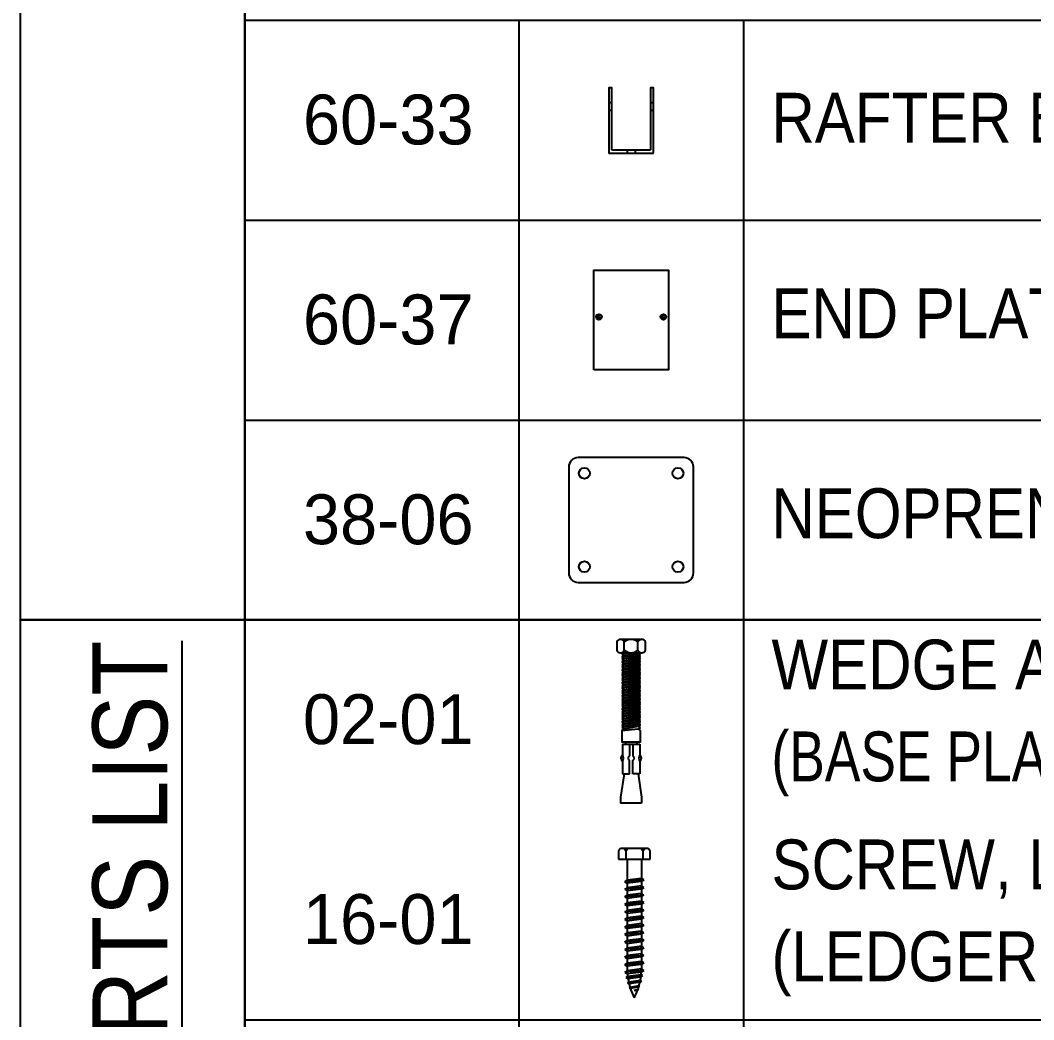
# Model space of a CAD drawing. Header units: inches. Extents: x -333 to 1223, y -450 to 45.
# Drawn here: x -167.39 to -126.76, y -295.13 to -255.06 of the extents above; entities that cross this region are included whole.
import ezdxf
from ezdxf.enums import TextEntityAlignment as Align

# ---------------------------------------------------------------- set-up
doc = ezdxf.new("R2010")
doc.units = ezdxf.units.IN
doc.header["$MEASUREMENT"] = 0
doc.layers.add('NOTES', color=7, linetype='Continuous')
doc.layers.add('PL', color=252, linetype='Continuous')
doc.styles.add('Schedule', font='GOTHIC.TTF', dxfattribs={"width": 0.9})

# ---------------------------------------------------------------- blocks, each defined once
blk = doc.blocks.new('*U285')
for points in [[(9, -72.131), (9, 0), (0, 0), (0, -72.131)], [(81.27, 0), (9, 0), (9, -72.131), (81.27, -72.131)]]:
    blk.add_lwpolyline(points, close=True)
blk = doc.blocks.new('*U286')
for points in [[(9, -120.218), (9, 0), (0, 0), (0, -120.218)], [(81.27, 0), (9, 0), (9, -120.218), (81.27, -120.218)]]:
    blk.add_lwpolyline(points, close=True)
at = {"layer": 'NOTES', "insert": (4.417, -22.197), "char_height": 3, "width": 44.39363, "attachment_point": 5, "rotation": 90, "style": 'Schedule'}
blk.add_mtext('{\\LHARDWARE PARTS LIST}', dxfattribs=at)
blk = doc.blocks.new('38-06-BLOCK-1')
for p, q in [((10.993, 0), (10.993, -8.015)), ((19.993, 0), (19.993, -8.015))]:
    blk.add_line(p, q)
blk.add_lwpolyline([(0, -8.015), (0, 0), (72.27, 0), (72.27, -8.015)])
blk.add_lwpolyline([(13.368, -6.507), (17.618, -6.507, 0.414214), (17.993, -6.132), (17.993, -1.882, 0.414214), (17.618, -1.507), (13.368, -1.507, 0.414214), (12.993, -1.882), (12.993, -6.132, 0.414214)], format="xyb", close=True)
for centre in [(13.618, -2.132), (17.368, -2.132), (13.618, -5.882), (17.368, -5.882)]:
    blk.add_circle(centre, 0.219)
at = {"layer": 'NOTES', "style": 'Schedule'}
blk.add_text('38-06', height=2, dxfattribs=at).set_placement((5.755, -3.979), align=Align.MIDDLE_CENTER)
at = {"layer": 'NOTES', "insert": (21.12, -3.923), "char_height": 2, "width": 39.15042, "attachment_point": 4, "style": 'Schedule'}
blk.add_mtext('\\A1;NEOPRENE GASKET, 5" X 5"', dxfattribs=at)
at = {"layer": 'NOTES', "style": 'Schedule', "width": 0.8}
blk.add_attdef('QTY', text='', height=2, dxfattribs=at).set_placement((63.27, -4.007), align=Align.MIDDLE_CENTER)
blk = doc.blocks.new('16-01-BLOCK-1')
for p, q in [((10.993, 0), (10.993, -8.015)), ((19.993, 0), (19.993, -8.015)), ((15.068, -1.154), (14.983, -1.239)), ((16.174, -1.154), (15.068, -1.154)), ((15.281, -1.239), (15.196, -1.154)), ((15.281, -1.239), (15.366, -1.154)), ((15.962, -1.239), (15.876, -1.154)), ((15.962, -1.239), (16.047, -1.154)), ((16.259, -1.239), (16.174, -1.154)), ((14.983, -1.239), (14.983, -1.579)), ((14.983, -1.579), (16.259, -1.579)), ((15.281, -1.239), (15.281, -1.579)), ((15.34, -1.579), (15.34, -2.42)), ((15.903, -1.579), (15.903, -2.348)), ((15.962, -1.239), (15.962, -1.579)), ((16.259, -1.579), (16.259, -1.239)), ((15.999, -2.41), (15.243, -2.483)), ((15.243, -2.483), (15.34, -2.42)), ((15.903, -2.348), (15.34, -2.42)), ((15.999, -2.41), (15.903, -2.348)), ((15.999, -2.41), (15.903, -2.473)), ((15.243, -2.483), (15.34, -2.545)), ((15.999, -2.713), (15.243, -2.785)), ((15.243, -2.785), (15.34, -2.723)), ((15.243, -2.785), (15.34, -2.848)), ((15.903, -2.473), (15.34, -2.545)), ((15.34, -2.545), (15.34, -2.723)), ((15.903, -2.65), (15.34, -2.723)), ((15.903, -2.775), (15.34, -2.848)), ((15.903, -2.473), (15.903, -2.65)), ((15.999, -2.713), (15.903, -2.65)), ((15.999, -2.713), (15.903, -2.775)), ((15.903, -2.775), (15.903, -2.953)), ((15.999, -3.015), (15.243, -3.088)), ((15.243, -3.088), (15.34, -3.025)), ((15.243, -3.088), (15.34, -3.15)), ((15.34, -2.848), (15.34, -3.025)), ((15.903, -2.953), (15.34, -3.025)), ((15.903, -3.078), (15.34, -3.15)), ((15.34, -3.15), (15.34, -3.328)), ((15.999, -3.015), (15.903, -2.953)), ((15.999, -3.015), (15.903, -3.078)), ((15.903, -3.078), (15.903, -3.255)), ((15.999, -3.318), (15.243, -3.39)), ((15.243, -3.39), (15.34, -3.328)), ((15.243, -3.39), (15.34, -3.453)), ((15.999, -3.62), (15.243, -3.693)), ((15.243, -3.693), (15.34, -3.63)), ((15.903, -3.255), (15.34, -3.328)), ((15.903, -3.38), (15.34, -3.453)), ((15.34, -3.453), (15.34, -3.63)), ((15.903, -3.558), (15.34, -3.63)), ((15.999, -3.318), (15.903, -3.255)), ((15.999, -3.318), (15.903, -3.38)), ((15.903, -3.38), (15.903, -3.558)), ((15.999, -3.62), (15.903, -3.558)), ((15.999, -3.62), (15.903, -3.682)), ((15.243, -3.693), (15.34, -3.755)), ((15.999, -3.922), (15.243, -3.995)), ((15.243, -3.995), (15.34, -3.933)), ((15.243, -3.995), (15.34, -4.057)), ((15.903, -3.682), (15.34, -3.755)), ((15.34, -3.755), (15.34, -3.933)), ((15.903, -3.86), (15.34, -3.933)), ((15.903, -3.985), (15.34, -4.057)), ((15.34, -4.057), (15.34, -4.235)), ((15.903, -3.682), (15.903, -3.86)), ((15.999, -3.922), (15.903, -3.86)), ((15.999, -3.922), (15.903, -3.985)), ((15.903, -3.985), (15.903, -4.162)), ((15.999, -4.225), (15.243, -4.297)), ((15.243, -4.297), (15.34, -4.235)), ((15.243, -4.297), (15.34, -4.36)), ((15.903, -4.162), (15.34, -4.235)), ((15.903, -4.287), (15.34, -4.36)), ((15.34, -4.36), (15.34, -4.537)), ((15.903, -4.465), (15.34, -4.537)), ((15.999, -4.225), (15.903, -4.162)), ((15.999, -4.225), (15.903, -4.287)), ((15.903, -4.287), (15.903, -4.465)), ((15.999, -4.527), (15.903, -4.465)), ((15.999, -4.527), (15.243, -4.6)), ((15.243, -4.6), (15.34, -4.537)), ((15.243, -4.6), (15.34, -4.662)), ((15.999, -4.83), (15.243, -4.902)), ((15.243, -4.902), (15.34, -4.84)), ((15.903, -4.59), (15.34, -4.662)), ((15.34, -4.662), (15.34, -4.84)), ((15.903, -4.767), (15.34, -4.84)), ((15.999, -4.527), (15.903, -4.59)), ((15.903, -4.59), (15.903, -4.767)), ((15.999, -4.83), (15.903, -4.767)), ((15.999, -4.83), (15.903, -4.892)), ((15.243, -4.902), (15.34, -4.965)), ((15.999, -5.132), (15.243, -5.205)), ((15.243, -5.205), (15.34, -5.142)), ((15.243, -5.205), (15.34, -5.267)), ((15.903, -4.892), (15.34, -4.965)), ((15.34, -4.965), (15.34, -5.142)), ((15.903, -5.07), (15.34, -5.142)), ((15.903, -5.194), (15.34, -5.267)), ((15.34, -5.267), (15.34, -5.445)), ((15.903, -4.892), (15.903, -5.07)), ((15.999, -5.132), (15.903, -5.07)), ((15.999, -5.132), (15.903, -5.194)), ((15.903, -5.194), (15.903, -5.372)), ((15.999, -5.434), (15.243, -5.507)), ((15.243, -5.507), (15.34, -5.445)), ((15.243, -5.507), (15.34, -5.569)), ((15.903, -5.372), (15.34, -5.445)), ((15.903, -5.497), (15.34, -5.569)), ((15.34, -5.569), (15.34, -5.747)), ((15.903, -5.674), (15.34, -5.747)), ((15.999, -5.434), (15.903, -5.372)), ((15.999, -5.434), (15.903, -5.497)), ((15.903, -5.497), (15.903, -5.674)), ((15.999, -5.737), (15.903, -5.674)), ((15.999, -5.737), (15.243, -5.809)), ((15.243, -5.809), (15.34, -5.747)), ((15.243, -5.809), (15.34, -5.872)), ((15.999, -6.039), (15.243, -6.112)), ((15.243, -6.112), (15.34, -6.049)), ((15.903, -5.799), (15.34, -5.872)), ((15.34, -5.872), (15.34, -6.031)), ((15.903, -5.977), (15.34, -6.049)), ((15.999, -6.039), (15.9, -6.103)), ((15.999, -5.737), (15.903, -5.799)), ((15.903, -5.799), (15.903, -5.977)), ((15.999, -6.039), (15.903, -5.977)), ((15.243, -6.112), (15.347, -6.179)), ((15.95, -6.246), (15.296, -6.319)), ((15.296, -6.319), (15.356, -6.28)), ((15.296, -6.319), (15.368, -6.365)), ((15.903, -6.102), (15.347, -6.179)), ((15.904, -6.467), (15.347, -6.54)), ((15.893, -6.209), (15.356, -6.28)), ((15.368, -6.365), (15.885, -6.288)), ((15.862, -6.44), (15.395, -6.509)), ((15.904, -6.467), (15.849, -6.502)), ((15.904, -6.467), (15.862, -6.44)), ((15.95, -6.246), (15.885, -6.288)), ((15.95, -6.246), (15.893, -6.209)), ((15.347, -6.54), (15.395, -6.509)), ((15.347, -6.54), (15.412, -6.581)), ((15.849, -6.502), (15.412, -6.581)), ((15.832, -6.67), (15.428, -6.752)), ((15.428, -6.752), (15.453, -6.726)), ((15.428, -6.752), (15.466, -6.767)), ((15.811, -6.656), (15.453, -6.726)), ((15.801, -6.689), (15.466, -6.767)), ((15.766, -6.797), (15.613, -6.838)), ((15.785, -6.809), (15.613, -6.838)), ((15.613, -6.838), (15.755, -6.829)), ((15.785, -6.809), (15.755, -6.829)), ((15.785, -6.809), (15.766, -6.797)), ((15.832, -6.67), (15.801, -6.689)), ((15.832, -6.67), (15.811, -6.656))]:
    blk.add_line(p, q)
blk.add_lwpolyline([(0, 0), (0, -8.015), (72.27, -8.015), (72.27, 0)])
for centre, start, end in [((17.751, -5.997), 180.778, 181.2452), ((17.751, -5.997), 184.318, 186.7316), ((17.751, -5.997), 188.78, 192.2597), ((13.491, -5.997), 349.4171, 357.5049), ((17.751, -5.997), 194.0167, 197.591), ((17.751, -5.997), 198.6254, 207.9602), ((13.491, -5.997), 332.0398, 339.8252), ((13.491, -5.997), 340.6132, 343.3148), ((13.491, -5.997), 344.1407, 347.9043)]:
    blk.add_arc(centre, 2.411, start, end)
at = {"layer": 'NOTES', "style": 'Schedule'}
blk.add_text('16-01', height=2, dxfattribs=at).set_placement((5.755, -3.979), align=Align.MIDDLE_CENTER)
at = {"layer": 'NOTES', "insert": (21.12, -1.788), "char_height": 2, "width": 39.15042, "attachment_point": 4, "style": 'Schedule'}
blk.add_mtext('\\A1;SCREW, LAG, {\\H0.7x;\\S3#8;}" X 3 {\\H0.7x;\\S1#2;}" SS', dxfattribs=at)
at = {"layer": 'NOTES', "style": 'Schedule', "width": 0.8}
blk.add_attdef('X', text='', height=2, dxfattribs=at).set_placement((63.27, -4.007), align=Align.MIDDLE_CENTER)
blk.add_attdef('DESC.', text='', height=2, dxfattribs=at).set_placement((21.12, -5.471), align=Align.MIDDLE_LEFT)
blk = doc.blocks.new('02-01-BLOCK-1')
for p, q in [((10.993, 0), (10.993, -8.015)), ((19.993, 0), (19.993, -8.015)), ((15.218, -1.215), (15.218, -0.883)), ((15.768, -1.215), (15.768, -0.883)), ((15.603, -1.316), (15.117, -1.383)), ((15.208, -1.331), (15.117, -1.383)), ((15.208, -1.435), (15.117, -1.383)), ((15.869, -1.383), (15.117, -1.488)), ((15.208, -1.435), (15.117, -1.488)), ((15.208, -1.54), (15.117, -1.488)), ((15.869, -1.488), (15.117, -1.592)), ((15.208, -1.54), (15.117, -1.592)), ((15.208, -1.644), (15.117, -1.592)), ((15.869, -1.592), (15.117, -1.697)), ((15.208, -1.331), (15.181, -1.316)), ((15.208, -1.331), (15.291, -1.316)), ((15.208, -1.435), (15.778, -1.331)), ((15.208, -1.54), (15.778, -1.435)), ((15.208, -1.644), (15.778, -1.54)), ((15.23, -1.316), (15.757, -1.316)), ((15.778, -1.331), (15.805, -1.316)), ((15.778, -1.331), (15.869, -1.383)), ((15.778, -1.435), (15.869, -1.383)), ((15.778, -1.435), (15.869, -1.488)), ((15.778, -1.54), (15.869, -1.488)), ((15.778, -1.54), (15.869, -1.592)), ((15.778, -1.644), (15.869, -1.592)), ((15.208, -1.644), (15.117, -1.697)), ((15.208, -1.749), (15.117, -1.697)), ((15.869, -1.697), (15.117, -1.801)), ((15.208, -1.749), (15.117, -1.801)), ((15.208, -1.853), (15.117, -1.801)), ((15.869, -1.801), (15.117, -1.905)), ((15.208, -1.853), (15.117, -1.905)), ((15.208, -1.958), (15.117, -1.905)), ((15.869, -1.905), (15.117, -2.01)), ((15.208, -1.958), (15.117, -2.01)), ((15.208, -2.062), (15.117, -2.01)), ((15.869, -2.01), (15.117, -2.114)), ((15.208, -1.749), (15.778, -1.644)), ((15.208, -1.853), (15.778, -1.749)), ((15.208, -1.958), (15.778, -1.853)), ((15.208, -2.062), (15.778, -1.958)), ((15.778, -1.644), (15.869, -1.697)), ((15.778, -1.749), (15.869, -1.697)), ((15.778, -1.749), (15.869, -1.801)), ((15.778, -1.853), (15.869, -1.801)), ((15.778, -1.853), (15.869, -1.905)), ((15.778, -1.958), (15.869, -1.905)), ((15.778, -1.958), (15.869, -2.01)), ((15.778, -2.062), (15.869, -2.01)), ((15.208, -2.062), (15.117, -2.114)), ((15.208, -2.167), (15.117, -2.114)), ((15.869, -2.114), (15.117, -2.219)), ((15.208, -2.167), (15.117, -2.219)), ((15.208, -2.271), (15.117, -2.219)), ((15.869, -2.219), (15.117, -2.323)), ((15.208, -2.271), (15.117, -2.323)), ((15.208, -2.376), (15.117, -2.323)), ((15.869, -2.323), (15.117, -2.428)), ((15.208, -2.376), (15.117, -2.428)), ((15.208, -2.48), (15.117, -2.428)), ((15.869, -2.428), (15.117, -2.532)), ((15.208, -2.167), (15.778, -2.062)), ((15.208, -2.271), (15.778, -2.167)), ((15.208, -2.376), (15.778, -2.271)), ((15.208, -2.48), (15.778, -2.376)), ((15.778, -2.062), (15.869, -2.114)), ((15.778, -2.167), (15.869, -2.114)), ((15.778, -2.167), (15.869, -2.219)), ((15.778, -2.271), (15.869, -2.219)), ((15.778, -2.271), (15.869, -2.323)), ((15.778, -2.376), (15.869, -2.323)), ((15.778, -2.376), (15.869, -2.428)), ((15.778, -2.48), (15.869, -2.428)), ((15.208, -2.48), (15.117, -2.532)), ((15.208, -2.585), (15.117, -2.532)), ((15.869, -2.532), (15.117, -2.637)), ((15.208, -2.585), (15.117, -2.637)), ((15.208, -2.689), (15.117, -2.637)), ((15.869, -2.637), (15.117, -2.741)), ((15.208, -2.689), (15.117, -2.741)), ((15.208, -2.793), (15.117, -2.741)), ((15.869, -2.741), (15.117, -2.846)), ((15.208, -2.793), (15.117, -2.846)), ((15.208, -2.585), (15.778, -2.48)), ((15.208, -2.689), (15.778, -2.585)), ((15.208, -2.793), (15.778, -2.689)), ((15.208, -2.898), (15.778, -2.793)), ((15.778, -2.48), (15.869, -2.532)), ((15.778, -2.585), (15.869, -2.532)), ((15.778, -2.585), (15.869, -2.637)), ((15.778, -2.689), (15.869, -2.637)), ((15.778, -2.689), (15.869, -2.741)), ((15.778, -2.793), (15.869, -2.741)), ((15.778, -2.793), (15.869, -2.846)), ((15.208, -2.898), (15.117, -2.846)), ((15.869, -2.846), (15.117, -2.95)), ((15.208, -2.898), (15.117, -2.95)), ((15.208, -3.002), (15.117, -2.95)), ((15.869, -2.95), (15.117, -3.055)), ((15.208, -3.002), (15.117, -3.055)), ((15.208, -3.107), (15.117, -3.055)), ((15.869, -3.055), (15.117, -3.159)), ((15.208, -3.107), (15.117, -3.159)), ((15.208, -3.211), (15.117, -3.159)), ((15.869, -3.159), (15.117, -3.264)), ((15.208, -3.211), (15.117, -3.264)), ((15.208, -3.002), (15.778, -2.898)), ((15.208, -3.107), (15.778, -3.002)), ((15.208, -3.211), (15.778, -3.107)), ((15.208, -3.316), (15.778, -3.211)), ((15.778, -2.898), (15.869, -2.846)), ((15.778, -2.898), (15.869, -2.95)), ((15.778, -3.002), (15.869, -2.95)), ((15.778, -3.002), (15.869, -3.055)), ((15.778, -3.107), (15.869, -3.055)), ((15.778, -3.107), (15.869, -3.159)), ((15.778, -3.211), (15.869, -3.159)), ((15.778, -3.211), (15.869, -3.264)), ((15.208, -3.316), (15.117, -3.264)), ((15.869, -3.264), (15.117, -3.368)), ((15.208, -3.316), (15.117, -3.368)), ((15.208, -3.42), (15.117, -3.368)), ((15.869, -3.368), (15.117, -3.473)), ((15.208, -3.42), (15.117, -3.473)), ((15.208, -3.525), (15.117, -3.473)), ((15.869, -3.473), (15.117, -3.577)), ((15.208, -3.525), (15.117, -3.577)), ((15.208, -3.629), (15.117, -3.577)), ((15.869, -3.577), (15.117, -3.681)), ((15.208, -3.629), (15.117, -3.681)), ((15.208, -3.42), (15.778, -3.316)), ((15.208, -3.525), (15.778, -3.42)), ((15.208, -3.629), (15.778, -3.525)), ((15.208, -3.734), (15.778, -3.629)), ((15.778, -3.316), (15.869, -3.264)), ((15.778, -3.316), (15.869, -3.368)), ((15.778, -3.42), (15.869, -3.368)), ((15.778, -3.42), (15.869, -3.473)), ((15.778, -3.525), (15.869, -3.473)), ((15.778, -3.525), (15.869, -3.577)), ((15.778, -3.629), (15.869, -3.577)), ((15.778, -3.629), (15.869, -3.681)), ((15.208, -3.734), (15.117, -3.681)), ((15.869, -3.681), (15.117, -3.786)), ((15.208, -3.734), (15.117, -3.786)), ((15.208, -3.838), (15.117, -3.786)), ((15.869, -3.786), (15.117, -3.89)), ((15.208, -3.838), (15.117, -3.89)), ((15.208, -3.943), (15.117, -3.89)), ((15.869, -3.89), (15.117, -3.995)), ((15.208, -3.943), (15.117, -3.995)), ((15.208, -4.047), (15.117, -3.995)), ((15.869, -3.995), (15.117, -4.099)), ((15.208, -4.047), (15.117, -4.099)), ((15.208, -3.838), (15.778, -3.734)), ((15.208, -3.943), (15.778, -3.838)), ((15.208, -4.047), (15.778, -3.943)), ((15.208, -4.152), (15.778, -4.047)), ((15.778, -3.734), (15.869, -3.681)), ((15.778, -3.734), (15.869, -3.786)), ((15.778, -3.838), (15.869, -3.786)), ((15.778, -3.838), (15.869, -3.89)), ((15.778, -3.943), (15.869, -3.89)), ((15.778, -3.943), (15.869, -3.995)), ((15.778, -4.047), (15.869, -3.995)), ((15.778, -4.047), (15.869, -4.099)), ((15.208, -4.152), (15.117, -4.099)), ((15.869, -4.099), (15.117, -4.204)), ((15.208, -4.152), (15.117, -4.204)), ((15.208, -4.256), (15.117, -4.204)), ((15.869, -4.204), (15.117, -4.308)), ((15.208, -4.256), (15.117, -4.308)), ((15.208, -4.361), (15.117, -4.308)), ((15.117, -4.435), (15.208, -4.361)), ((15.117, -4.435), (15.778, -4.361)), ((15.208, -4.256), (15.778, -4.152)), ((15.208, -4.361), (15.778, -4.256)), ((15.778, -4.152), (15.869, -4.099)), ((15.778, -4.152), (15.869, -4.204)), ((15.778, -4.256), (15.869, -4.204)), ((15.778, -4.256), (15.869, -4.308)), ((15.778, -4.361), (15.869, -4.308)), ((15.869, -4.435), (15.778, -4.361)), ((15.15, -4.984), (15.837, -4.984)), ((15.15, -4.984), (15.15, -5.41)), ((15.27, -4.888), (15.27, -4.984)), ((15.426, -4.984), (15.426, -5.445)), ((15.56, -4.984), (15.56, -5.445)), ((15.716, -4.888), (15.716, -4.984)), ((15.837, -4.984), (15.837, -5.41)), ((15.15, -5.67), (15.15, -6.164)), ((15.426, -6.164), (15.426, -5.641)), ((15.56, -6.164), (15.56, -5.641)), ((15.837, -5.67), (15.837, -6.164)), ((15.213, -6.164), (15.072, -7.099)), ((15.15, -6.164), (15.426, -6.164)), ((15.837, -6.164), (15.56, -6.164)), ((15.774, -6.164), (15.914, -7.099)), ((15.072, -7.099), (15.072, -7.345)), ((15.914, -7.099), (15.914, -7.345)), ((15.914, -7.345), (15.072, -7.345))]:
    blk.add_line(p, q)
for points in [[(0, -8.015), (0, 0), (72.27, 0), (72.27, -8.015)], [(15.218, -0.782), (15.066, -0.782)], [(15.768, -0.782), (15.218, -0.782)], [(15.92, -0.782), (15.768, -0.782)], [(14.913, -0.883), (14.913, -1.215)], [(16.073, -1.215), (16.073, -0.883)], [(15.066, -1.316), (15.92, -1.316)], [(15.117, -4.435), (15.117, -4.888), (15.869, -4.888), (15.869, -4.435)]]:
    blk.add_lwpolyline(points)
for centre, radius, start, end in [((15.066, -0.948), 0.165, 22.9079, 157.0921), ((15.493, -1.207), 0.424, 49.6321, 130.3679), ((15.92, -0.948), 0.165, 22.9079, 157.0921), ((15.066, -1.15), 0.165, 202.9079, 337.0921), ((15.493, -0.891), 0.424, 229.6321, 310.3679), ((15.92, -1.15), 0.165, 202.9079, 337.0921), ((15.24, -5.54), 0.158, 124.8835, 235.1165), ((14.891, -5.54), 0.289, 333.3154, 26.6846), ((15.493, -5.543), 0.118, 124.5525, 235.4475), ((15.493, -5.543), 0.118, 304.5525, 55.4475), ((16.095, -5.54), 0.289, 153.3154, 206.6846), ((15.746, -5.54), 0.158, 304.8835, 55.1165)]:
    blk.add_arc(centre, radius, start, end)
at = {"layer": 'NOTES', "style": 'Schedule'}
blk.add_text('02-01', height=2, dxfattribs=at).set_placement((5.755, -3.979), align=Align.MIDDLE_CENTER)
at = {"layer": 'NOTES', "insert": (21.12, -1.788), "char_height": 2, "width": 39.15042, "attachment_point": 4, "style": 'Schedule'}
blk.add_mtext('\\A1;WEDGE ANCHOR, {\\H0.7x;\\S3#8;}" X 3 {\\H0.7x;\\S3#4;}" SS', dxfattribs=at)
at = {"layer": 'NOTES', "style": 'Schedule', "width": 0.8}
blk.add_attdef('QTY', text='', height=2, dxfattribs=at).set_placement((63.27, -4.007), align=Align.MIDDLE_CENTER)
blk.add_attdef('DESC.', text='', height=2, dxfattribs=at).set_placement((21.12, -5.471), align=Align.MIDDLE_LEFT)
blk = doc.blocks.new('16-08-BLOCK-1')
for p, q in [((10.993, 0), (10.993, -8.015)), ((19.993, 0), (19.993, -8.015))]:
    blk.add_line(p, q)
blk.add_lwpolyline([(0, -8.015), (0, 0), (72.27, 0), (72.27, -8.015)])
at = {"layer": 'NOTES', "style": 'Schedule', "width": 0.8}
blk.add_attdef('QTY', text='', height=2, dxfattribs=at).set_placement((63.27, -4.007), align=Align.MIDDLE_CENTER)
at = {"layer": 'NOTES', "style": 'Schedule', "width": 0.9}
blk.add_attdef('DESC.', text='', height=2, dxfattribs=at).set_placement((21.12, -5.471), align=Align.MIDDLE_LEFT)
blk = doc.blocks.new('60-33-BLOCK-1')
for p, q in [((10.993, 0), (10.993, -8.015)), ((19.993, 0), (19.993, -8.015)), ((14.718, -3.304), (14.593, -3.304)), ((14.718, -3.616), (14.593, -3.616)), ((16.393, -3.304), (16.268, -3.304)), ((16.393, -3.616), (16.268, -3.616)), ((15.337, -5.21), (15.337, -5.335)), ((15.649, -5.21), (15.649, -5.335))]:
    blk.add_line(p, q)
blk.add_lwpolyline([(0, -8.015), (0, 0), (72.27, 0), (72.27, -8.015)])
blk.add_lwpolyline([(16.363, -5.335, 0.414214), (16.393, -5.305), (16.393, -2.71), (16.268, -2.71), (16.268, -5.18, -0.414214), (16.238, -5.21), (14.748, -5.21, -0.414214), (14.718, -5.18), (14.718, -2.71), (14.593, -2.71), (14.593, -5.305, 0.414214), (14.623, -5.335)], format="xyb", close=True)
at = {"layer": 'NOTES', "style": 'Schedule'}
blk.add_text('60-33', height=2, dxfattribs=at).set_placement((5.755, -3.979), align=Align.MIDDLE_CENTER)
at = {"layer": 'NOTES', "insert": (21.12, -3.923), "char_height": 2, "width": 39.15042, "attachment_point": 4, "style": 'Schedule'}
blk.add_mtext('\\A1;RAFTER BRACKET', dxfattribs=at)
at = {"layer": 'NOTES', "style": 'Schedule', "width": 0.8}
blk.add_attdef('X', text='', height=2, dxfattribs=at).set_placement((63.27, -4.007), align=Align.MIDDLE_CENTER)
blk = doc.blocks.new('60-37-BLOCK-1')
for p, q in [((10.993, 0), (10.993, -8.015)), ((19.993, 0), (19.993, -8.015))]:
    blk.add_line(p, q)
blk.add_lwpolyline([(0, -8.015), (0, 0), (72.27, 0), (72.27, -8.015)])
blk.add_lwpolyline([(13.993, -6.007), (13.993, -2.007), (16.993, -2.007), (16.993, -6.007)], close=True)
for centre, radius in [((14.203, -3.882), 0.113), ((14.203, -3.882), 0.0528), ((16.784, -3.882), 0.113), ((16.784, -3.882), 0.0528)]:
    blk.add_circle(centre, radius)
at = {"layer": 'NOTES', "style": 'Schedule'}
blk.add_text('60-37', height=2, dxfattribs=at).set_placement((5.755, -3.979), align=Align.MIDDLE_CENTER)
at = {"layer": 'NOTES', "insert": (21.12, -3.923), "char_height": 2, "width": 39.15042, "attachment_point": 4, "style": 'Schedule'}
blk.add_mtext('\\A1;END PLATE, BEAM', dxfattribs=at)
at = {"layer": 'NOTES', "style": 'Schedule', "width": 0.8}
blk.add_attdef('X', text='', height=2, dxfattribs=at).set_placement((63.27, -4.007), align=Align.MIDDLE_CENTER)

msp = doc.modelspace()

# ---------------------------------------------------------------- block references
at = {"layer": 'PL'}
for name, p in [('*U285', (-167.39494, -206.96827)), ('60-33-BLOCK-1', (-158.39494, -255.05554)), ('60-37-BLOCK-1', (-158.39494, -263.07009)), ('38-06-BLOCK-1', (-158.39494, -271.08464)), ('*U286', (-167.39494, -279.09918)), ('16-08-BLOCK-1', (-158.39494, -295.12827))]:
    msp.add_blockref(name, p, dxfattribs=at)
ref = msp.add_blockref('02-01-BLOCK-1', (-158.39494, -279.09918), dxfattribs=at)
ref.add_attrib('DESC.', '(BASE PLATE TO DECK)', dxfattribs={"layer": 'NOTES', "height": 2, "style": 'Schedule', "width": 0.8}).set_placement((-137.27542, -284.57063), align=Align.MIDDLE_LEFT)
ref = msp.add_blockref('16-01-BLOCK-1', (-158.39494, -287.11373), dxfattribs=at)
ref.add_attrib('DESC.', '(LEDGER MOUNT)', dxfattribs={"layer": 'NOTES', "height": 2, "style": 'Schedule', "width": 0.9}).set_placement((-137.27542, -292.58518), align=Align.MIDDLE_LEFT)

doc.saveas('drawing.dxf')
